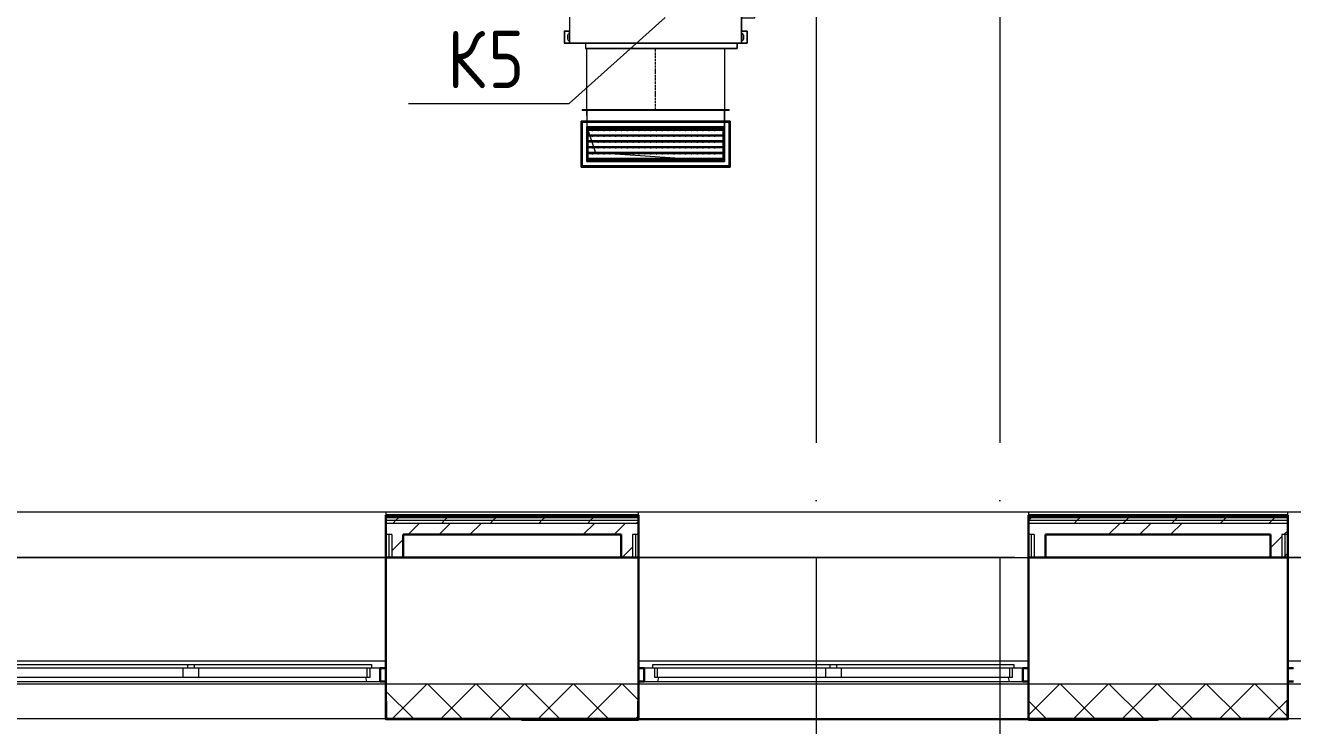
# Model space of a CAD drawing. Header units: millimetres. Extents: x -88595 to 880822, y -1054509 to -148035.
# Drawn here: x 404817 to 410340, y -283584 to -280533 of the extents above; entities that cross this region are included whole.
import ezdxf

# ---------------------------------------------------------------- set-up
doc = ezdxf.new("R2010")
doc.units = ezdxf.units.MM
doc.linetypes.add('$7$ADSK_Осевая', pattern=[14, 10, -2, 0, -2])
doc.linetypes.add('ADSK_Линия сетки', pattern=[25, 20, -2.5, 0, -2.5])
for name, color, linetype, lineweight in [('_ Окна', 7, 'Continuous', 30), ('Воздуховоды', 7, 'Continuous', 18), ('Марки', 7, 'Continuous', 20), ('Оборудование', 7, 'Continuous', 18), ('Ограждение', 7, 'Continuous', 9), ('Окна', 7, 'Continuous', 9), ('Оси', 7, 'Continuous', 9), ('Стены внутренние', 7, 'Continuous', 18), ('Стены наружные', 7, 'Continuous', 18), ('Стены штриховка', 7, 'Continuous', 9)]:
    doc.layers.add(name, color=color, linetype=linetype, lineweight=lineweight)
doc.styles.add('$5$GOST Common', font='GOST_Common.ttf', dxfattribs={"width": 0.9, "height": 250})

# ---------------------------------------------------------------- blocks, each defined once
blk = doc.blocks.new('$0$ADSK_Канальный блок кондиционера1 - AD162MJERAB-3266614-В_Координация_3 этаж ОВ3')
at = {"layer": 'Оборудование', "color": 150, "true_color": 0x0080ff}
for p, q in [((-397, 0), (-399, 0)), ((-397, 0), (-399, 0)), ((-399, 0), (-399, -72)), ((-397, 0), (-396, 0)), ((-397, 0), (-375, 0)), ((-397, 0), (-397, -72)), ((-375, 0), (-396, 0)), ((375, 0), (-375, 0)), ((-375, 0), (375, 0)), ((-375, 0), (-375, -697)), ((-375, 0), (-375, -697)), ((-375, -31.1), (-375, 0)), ((-375, 0), (-375, -31.1)), ((355, 5), (-305, 5)), ((-305, 5), (355, 5)), ((-305, 5), (-305, 0)), ((-305, 5), (-305, 0)), ((355, 0), (-305, 0)), ((-305, 0), (355, 0)), ((355, 0), (355, 5)), ((355, 5), (355, 0)), ((375, -697), (375, 0)), ((375, 0), (375, -697)), ((375, 0), (397, 0)), ((396, 0), (375, 0)), ((375, -31.1), (375, 0)), ((375, 0), (375, -31.1)), ((396, 0), (397, 0)), ((399, 0), (397, 0)), ((399, 0), (397, 0)), ((397, 0), (397, -72)), ((399, 0), (399, -72)), ((-399, 0), (-399, -72)), ((-383, -54), (-383, -38)), ((-383, -38), (-383, -54)), ((383, -54), (383, -38)), ((383, -38), (383, -54)), ((399, -72), (399, 0)), ((-399, -72), (-397, -72)), ((-399, -72), (-397, -72)), ((-375, -72), (-397, -72)), ((-396, -72), (-397, -72)), ((-396, -72), (-375, -72)), ((-375, -72), (-375, -60.9)), ((-375, -60.9), (-375, -72)), ((375, -72), (375, -60.9)), ((375, -60.9), (375, -72)), ((375, -72), (396, -72)), ((397, -72), (375, -72)), ((465, -87), (375, -87)), ((375, -87), (375, -287)), ((375, -287), (375, -87)), ((375, -87), (465, -87)), ((397, -72), (396, -72)), ((397, -72), (399, -72)), ((397, -72), (399, -72)), ((465, -287), (465, -87)), ((465, -87), (465, -287)), ((375, -287), (465, -287)), ((465, -287), (375, -287)), ((400, -414.5), (375, -414.5)), ((375, -414.5), (375, -439.5)), ((375, -414.5), (375, -439.5)), ((375, -439.5), (400, -439.5)), ((400, -439.5), (400, -414.5)), ((400, -439.5), (400, -414.5)), ((432, -507.8), (375, -507.8)), ((375, -507.8), (375, -514.2)), ((375, -507.8), (375, -514.2)), ((375, -514.2), (432, -514.2)), ((432, -514.2), (432, -507.8)), ((432, -514.2), (432, -507.8)), ((375, -574.7), (375, -587.4)), ((375, -574.7), (375, -587.4)), ((432, -574.7), (375, -574.7)), ((375, -587.4), (432, -587.4)), ((432, -587.4), (432, -574.7)), ((432, -587.4), (432, -574.7)), ((-399, -645), (-399, -697)), ((-397, -645), (-399, -645)), ((-397, -645), (-399, -645)), ((-399, -645), (-399, -697)), ((-397, -645), (-396, -645)), ((-397, -645), (-375, -645)), ((-397, -645), (-397, -697)), ((-375, -645), (-396, -645)), ((-375, -645), (-375, -656.1)), ((-375, -656.1), (-375, -645)), ((375, -645), (397, -645)), ((396, -645), (375, -645)), ((375, -645), (375, -656.1)), ((375, -656.1), (375, -645)), ((396, -645), (397, -645)), ((399, -645), (397, -645)), ((399, -645), (397, -645)), ((397, -645), (397, -697)), ((399, -697), (399, -645)), ((399, -645), (399, -697)), ((-399, -697), (-397, -697)), ((-399, -697), (-397, -697)), ((-375, -697), (-397, -697)), ((-396, -697), (-397, -697)), ((-396, -697), (-375, -697)), ((-383, -679), (-383, -663)), ((-383, -663), (-383, -679)), ((-375, -685.9), (-375, -697)), ((-375, -697), (-375, -685.9)), ((375, -697), (-375, -697)), ((-375, -697), (375, -697)), ((355, -697), (-305, -697)), ((-305, -697), (355, -697)), ((-305, -697), (-305, -720)), ((-305, -697), (-305, -720)), ((355, -720), (355, -697)), ((355, -697), (355, -720)), ((375, -685.9), (375, -697)), ((375, -697), (375, -685.9)), ((375, -697), (396, -697)), ((397, -697), (375, -697)), ((383, -679), (383, -663)), ((383, -663), (383, -679)), ((397, -697), (396, -697)), ((397, -697), (399, -697)), ((397, -697), (399, -697)), ((355, -720), (-305, -720)), ((-305, -720), (355, -720))]:
    blk.add_line(p, q, dxfattribs=at)
for centre, start, end in [((-376, -38), 81.7868, 180), ((-376, -38), 81.7868, 180), ((-376, -54), 180, 278.2132), ((-376, -54), 180, 278.2132), ((376, -38), 0, 98.2132), ((376, -38), 0, 98.2132), ((376, -54), 261.7868, 360), ((376, -54), 261.7868, 360), ((-376, -663), 81.7868, 180), ((-376, -663), 81.7868, 180), ((376, -663), 0, 98.2132), ((376, -663), 0, 98.2132), ((-376, -679), 180, 278.2132), ((-376, -679), 180, 278.2132), ((376, -679), 261.7868, 0), ((376, -679), 261.7868, 0)]:
    blk.add_arc(centre, 7, start, end, dxfattribs=at)
blk = doc.blocks.new('$0$ADSK_Решетка вентиляционная жалюзийная_Приточная2 - Решетка приточная_Однорядная-V56-В_Координация_3 этаж ОВ3')
at = {"layer": 'Воздуховоды', "lineweight": 9, "true_color": 0xffffff}
h = blk.add_hatch(dxfattribs=at)
h.set_pattern_fill('FP_30', style=0, pattern_type=2)
h.set_pattern_definition([(180, (-5538.416, -8621.44), (3e-15, -25.4), [25.4, 0, 0, 0]), (180, (-5538.416, -8626.52), (3e-15, -25.4), [25.4, 0, 0, 0])])
h.paths.add_polyline_path([(-5833.4, -8681.3), (-5243.4, -8681.3), (-5243.4, -8541.3), (-5833.4, -8541.3)])
at = {"layer": 'Воздуховоды', "color": 140, "true_color": 0x1bb3e4}
for p, q in [((-5863.4, -8711.3), (-5863.4, -8511.3)), ((-5863.4, -8511.3), (-5213.4, -8511.3)), ((-5213.4, -8511.3), (-5863.4, -8511.3)), ((-5863.4, -8511.3), (-5863.4, -8711.3)), ((-5838.4, -8686.3), (-5838.4, -8536.3)), ((-5838.4, -8536.3), (-5238.4, -8536.3)), ((-5238.4, -8536.3), (-5838.4, -8536.3)), ((-5838.4, -8536.3), (-5838.4, -8686.3)), ((-5243.4, -8541.3), (-5833.4, -8541.3)), ((-5833.4, -8541.3), (-5833.4, -8681.3)), ((-5833.4, -8681.3), (-5833.4, -8541.3)), ((-5833.4, -8541.3), (-5243.4, -8541.3)), ((-5833.4, -8681.3), (-5833.4, -8541.3)), ((-5833.4, -8541.3), (-5243.4, -8541.3)), ((-5243.4, -8541.3), (-5833.4, -8541.3)), ((-5833.4, -8541.3), (-5833.4, -8681.3)), ((-5243.4, -8681.3), (-5243.4, -8541.3)), ((-5243.4, -8541.3), (-5243.4, -8681.3)), ((-5243.4, -8541.3), (-5243.4, -8681.3)), ((-5243.4, -8681.3), (-5243.4, -8541.3)), ((-5238.4, -8536.3), (-5238.4, -8686.3)), ((-5238.4, -8686.3), (-5238.4, -8536.3)), ((-5213.4, -8511.3), (-5213.4, -8711.3)), ((-5213.4, -8711.3), (-5213.4, -8511.3)), ((-5213.4, -8711.3), (-5863.4, -8711.3)), ((-5863.4, -8711.3), (-5213.4, -8711.3)), ((-5238.4, -8686.3), (-5838.4, -8686.3)), ((-5838.4, -8686.3), (-5238.4, -8686.3)), ((-5833.4, -8681.3), (-5243.4, -8681.3)), ((-5243.4, -8681.3), (-5833.4, -8681.3)), ((-5243.4, -8681.3), (-5833.4, -8681.3)), ((-5833.4, -8681.3), (-5243.4, -8681.3))]:
    blk.add_line(p, q, dxfattribs=at)
blk = doc.blocks.new('$0$ADSK_Отвод_Прямоугольный1 - Стандарт-4055408-В_Координация_3 этаж ОВ3')
at = {"layer": 'Воздуховоды', "color": 140, "true_color": 0x1bb3e4}
for p, q in [((-5218.4, -8461.3), (-5858.4, -8461.3)), ((-5858.4, -8461.3), (-5218.4, -8461.3)), ((-5858.4, -8463.3), (-5858.4, -8461.3)), ((-5858.4, -8463.3), (-5858.4, -8461.3)), ((-5218.4, -8463.3), (-5858.4, -8463.3)), ((-5858.4, -8463.3), (-5218.4, -8463.3)), ((-5838.4, -8461.3), (-5838.4, -8486.3)), ((-5238.4, -8461.3), (-5838.4, -8461.3)), ((-5838.4, -8461.3), (-5238.4, -8461.3)), ((-5838.4, -8486.3), (-5838.4, -8461.3)), ((-5238.4, -8461.3), (-5838.4, -8461.3)), ((-5838.4, -8461.3), (-5238.4, -8461.3)), ((-5838.4, -8463.3), (-5838.4, -8461.3)), ((-5838.4, -8463.3), (-5838.4, -8461.3)), ((-5238.4, -8463.3), (-5838.4, -8463.3)), ((-5838.4, -8463.3), (-5238.4, -8463.3)), ((-5838.4, -8486.3), (-5838.4, -8536.3)), ((-5838.4, -8486.3), (-5838.4, -8686.3)), ((-5238.4, -8461.3), (-5238.4, -8486.3)), ((-5238.4, -8486.3), (-5238.4, -8461.3)), ((-5238.4, -8461.3), (-5238.4, -8463.3)), ((-5238.4, -8463.3), (-5238.4, -8461.3)), ((-5238.4, -8536.3), (-5238.4, -8486.3)), ((-5238.4, -8486.3), (-5238.4, -8686.3)), ((-5218.4, -8461.3), (-5218.4, -8463.3)), ((-5218.4, -8463.3), (-5218.4, -8461.3)), ((-5218.4, -8516.3), (-5858.4, -8516.3)), ((-5858.4, -8516.3), (-5858.4, -8706.3)), ((-5858.4, -8706.3), (-5858.4, -8516.3)), ((-5858.4, -8516.3), (-5218.4, -8516.3)), ((-5838.4, -8536.3), (-5838.4, -8686.3)), ((-5838.4, -8536.3), (-5238.4, -8536.3)), ((-5838.4, -8686.3), (-5838.4, -8536.3)), ((-5838.4, -8536.3), (-5238.4, -8536.3)), ((-5238.4, -8536.3), (-5838.4, -8536.3)), ((-5838.4, -8536.3), (-5838.4, -8686.3)), ((-5238.4, -8686.3), (-5238.4, -8536.3)), ((-5238.4, -8536.3), (-5238.4, -8686.3)), ((-5238.4, -8686.3), (-5238.4, -8536.3)), ((-5218.4, -8706.3), (-5218.4, -8516.3)), ((-5218.4, -8516.3), (-5218.4, -8706.3)), ((-5858.4, -8706.3), (-5218.4, -8706.3)), ((-5218.4, -8706.3), (-5858.4, -8706.3)), ((-5838.4, -8686.3), (-5238.4, -8686.3)), ((-5238.4, -8686.3), (-5838.4, -8686.3)), ((-5238.4, -8686.3), (-5838.4, -8686.3)), ((-5838.4, -8686.3), (-5238.4, -8686.3))]:
    blk.add_line(p, q, dxfattribs=at)
blk = doc.blocks.new('$0$ADSK_M_Оборудование1 - ADSK_Марка_15-3198495-В_Координация_3 этаж ОВ3')
at = {"layer": 'Марки'}
blk.add_line((-3.5, 0), (3.5, 0), dxfattribs=at)
blk = doc.blocks.new('3 этаж')
at = {"layer": '_ Окна', "lineweight": 18}
for p, q in [((418197.9, 643091.9), (418197.9, 643050.9)), ((418243.9, 643091.9), (418205.9, 643091.9)), ((418243.9, 643033.9), (418243.9, 643091.9)), ((419431.9, 643091.9), (419393.9, 643091.9)), ((419393.9, 643091.9), (419393.9, 643033.9)), ((419439.9, 643050.9), (419439.9, 643091.9)), ((420997.9, 643091.9), (420997.9, 643050.9)), ((421043.9, 643091.9), (421005.9, 643091.9)), ((421043.9, 643033.9), (421043.9, 643091.9)), ((418179.9, 643050.9), (418184.5, 643033.9)), ((418184.5, 643033.9), (418243.9, 643033.9)), ((418197.9, 643050.9), (418185.9, 643050.9)), ((419393.9, 643033.9), (419453.3, 643033.9)), ((419451.9, 643050.9), (419439.9, 643050.9)), ((419453.3, 643033.9), (419457.9, 643050.9)), ((420979.9, 643050.9), (420984.5, 643033.9)), ((420984.5, 643033.9), (421043.9, 643033.9)), ((420997.9, 643050.9), (420985.9, 643050.9))]:
    blk.add_line(p, q, dxfattribs=at)
at = {"layer": '_ Окна'}
for p, q in [((418268.9, 643091.9), (418243.9, 643091.9)), ((418243.9, 643091.9), (418243.9, 643033.9)), ((419393.9, 643091.9), (419368.9, 643091.9)), ((419393.9, 643033.9), (419393.9, 643091.9)), ((421068.9, 643091.9), (421043.9, 643091.9)), ((421043.9, 643091.9), (421043.9, 643033.9)), ((422223.9, 643091.9), (422198.9, 643091.9)), ((418243.9, 643033.9), (418268.9, 643033.9)), ((419368.9, 643033.9), (419393.9, 643033.9)), ((421043.9, 643033.9), (421068.9, 643033.9)), ((422198.9, 643033.9), (422223.9, 643033.9))]:
    blk.add_line(p, q, dxfattribs=at)
at = {"layer": 'Ограждение'}
for p, q in [((413358.9, 643773.9), (424453.9, 643773.9)), ((416568.9, 643773.9), (418268.9, 643773.9)), ((418268.9, 643773.9), (418268.9, 643758.9)), ((419368.9, 643758.9), (419368.9, 643773.9)), ((419368.9, 643773.9), (421068.9, 643773.9)), ((421068.9, 643773.9), (421068.9, 643758.9)), ((422198.9, 643758.9), (422198.9, 643773.9)), ((422198.9, 643773.9), (423898.9, 643773.9)), ((416568.9, 643573.9), (418268.9, 643573.9)), ((419368.9, 643573.9), (421068.9, 643573.9)), ((422198.9, 643573.9), (423898.9, 643573.9)), ((416568.9, 643123.9), (418268.9, 643123.9)), ((419368.9, 643123.9), (421068.9, 643123.9)), ((422198.9, 643123.9), (423898.9, 643123.9))]:
    blk.add_line(p, q, dxfattribs=at)
at = {"layer": 'Окна'}
for p, q in [((416631.9, 643108.9), (417403.9, 643108.9)), ((417403.9, 643091.9), (416631.9, 643091.9)), ((417383.9, 643091.9), (417383.9, 643050.9)), ((417403.9, 643108.9), (417433.9, 643108.9)), ((417403.9, 643108.9), (417403.9, 643091.9)), ((417433.9, 643091.9), (417403.9, 643091.9)), ((417433.9, 643108.9), (418205.9, 643108.9)), ((417433.9, 643091.9), (417433.9, 643108.9)), ((418205.9, 643091.9), (417433.9, 643091.9)), ((417453.9, 643050.9), (417453.9, 643091.9)), ((418185.9, 643091.9), (418185.9, 643050.9)), ((418205.9, 643108.9), (418205.9, 643091.9)), ((419431.9, 643108.9), (420203.9, 643108.9)), ((419431.9, 643091.9), (419431.9, 643108.9)), ((420203.9, 643091.9), (419431.9, 643091.9)), ((419451.9, 643050.9), (419451.9, 643091.9)), ((420183.9, 643091.9), (420183.9, 643050.9)), ((420203.9, 643108.9), (420233.9, 643108.9)), ((420203.9, 643108.9), (420203.9, 643091.9)), ((420233.9, 643091.9), (420203.9, 643091.9)), ((420233.9, 643108.9), (421005.9, 643108.9)), ((420233.9, 643091.9), (420233.9, 643108.9)), ((421005.9, 643091.9), (420233.9, 643091.9)), ((420253.9, 643050.9), (420253.9, 643091.9)), ((420985.9, 643091.9), (420985.9, 643050.9)), ((421005.9, 643108.9), (421005.9, 643091.9)), ((417383.9, 643050.9), (416651.9, 643050.9)), ((416653.3, 643033.9), (418184.5, 643033.9)), ((417453.9, 643050.9), (417383.9, 643050.9)), ((418185.9, 643050.9), (417453.9, 643050.9)), ((420183.9, 643050.9), (419451.9, 643050.9)), ((419453.3, 643033.9), (420984.5, 643033.9)), ((420253.9, 643050.9), (420183.9, 643050.9)), ((420985.9, 643050.9), (420253.9, 643050.9))]:
    blk.add_line(p, q, dxfattribs=at)
at = {"layer": 'Оси', "linetype": 'ADSK_Линия сетки', "ltscale": 100}
for p, q in [((420143.9, 661073.9), (420143.9, 631217.7)), ((420943.9, 661073.9), (420943.9, 629947.7)), ((466011.2, 643573.9), (389071.6, 643573.9))]:
    blk.add_line(p, q, dxfattribs=at)
at = {"layer": 'Стены внутренние', "lineweight": 30}
for p, q in [((418268.9, 643573.9), (418268.9, 642871.9)), ((419293.9, 643573.9), (418343.9, 643573.9)), ((419368.9, 642871.9), (419368.9, 643573.9)), ((421068.9, 643573.9), (421068.9, 642871.9)), ((422123.9, 643573.9), (421143.9, 643573.9)), ((422198.9, 642871.9), (422198.9, 643573.9)), ((418268.9, 642871.9), (419368.9, 642871.9)), ((421068.9, 642871.9), (422198.9, 642871.9))]:
    blk.add_line(p, q, dxfattribs=at)
at = {"layer": 'Стены внутренние'}
for p, q in [((395593.9, 643023.9), (423898.9, 643023.9)), ((418268.9, 642871.9), (416568.9, 642871.9)), ((421068.9, 642871.9), (419368.9, 642871.9)), ((423898.9, 642871.9), (422198.9, 642871.9))]:
    blk.add_line(p, q, dxfattribs=at)
at = {"layer": 'Стены внутренние', "linetype": 'Continuous', "lineweight": 9}
for p, q in [((418387.7, 642873.9), (418268.9, 642992.6)), ((418298.2, 642873.9), (418448.2, 643023.9)), ((418599.8, 642873.9), (418449.8, 643023.9)), ((418510.4, 642873.9), (418660.4, 643023.9)), ((418811.9, 642873.9), (418661.9, 643023.9)), ((418722.5, 642873.9), (418872.5, 643023.9)), ((419024.1, 642873.9), (418874.1, 643023.9)), ((418934.6, 642873.9), (419084.6, 643023.9)), ((419236.2, 642873.9), (419086.2, 643023.9)), ((419146.7, 642873.9), (419296.7, 643023.9)), ((419368.9, 642953.3), (419298.3, 643023.9)), ((421070.9, 642888.8), (421205.9, 643023.9)), ((421357.5, 642873.9), (421207.5, 643023.9)), ((421268.1, 642873.9), (421418.1, 643023.9)), ((421569.7, 642873.9), (421419.7, 643023.9)), ((421480.2, 642873.9), (421630.2, 643023.9)), ((421781.8, 642873.9), (421631.8, 643023.9)), ((421692.3, 642873.9), (421842.3, 643023.9)), ((421993.9, 642873.9), (421843.9, 643023.9)), ((421904.5, 642873.9), (422054.5, 643023.9)), ((422196.9, 642883), (422056, 643023.9)), ((421145.4, 642873.9), (421068.9, 642950.3)), ((422116.6, 642873.9), (422198.9, 642956.2)), ((418385.4, 642873.9), (418384.3, 642871.9)), ((419227.3, 642871.9), (419226.2, 642873.9)), ((419358.9, 642873.9), (419366.9, 642881.9)), ((421068.9, 642884), (421070.9, 642884)), ((421104.4, 642871.9), (421103.3, 642873.9)), ((421691, 642871.9), (421689.9, 642873.9))]:
    blk.add_line(p, q, dxfattribs=at)
at = {"layer": 'Стены наружные', "lineweight": 30}
for p, q in [((419368.9, 643758.9), (418268.9, 643758.9)), ((418268.9, 643758.9), (418268.9, 643573.9)), ((419368.9, 643573.9), (419368.9, 643758.9)), ((422198.9, 643758.9), (421068.9, 643758.9)), ((421068.9, 643758.9), (421068.9, 643573.9)), ((422198.9, 643573.9), (422198.9, 643758.9)), ((418343.9, 643673.9), (419293.9, 643673.9)), ((418343.9, 643573.9), (418343.9, 643673.9)), ((419293.9, 643673.9), (419293.9, 643573.9)), ((421143.9, 643673.9), (422123.9, 643673.9)), ((421143.9, 643573.9), (421143.9, 643673.9)), ((422123.9, 643673.9), (422123.9, 643573.9)), ((418268.9, 643573.9), (418343.9, 643573.9)), ((419293.9, 643573.9), (419368.9, 643573.9)), ((421068.9, 643573.9), (421143.9, 643573.9)), ((422123.9, 643573.9), (422198.9, 643573.9)), ((418858.9, 642871.9), (418858.9, 642866.9)), ((418858.9, 642866.9), (419368.9, 642866.9)), ((419368.9, 642871.9), (419368.9, 642866.9)), ((421068.9, 642871.9), (421068.9, 642866.9)), ((421633.9, 642866.9), (421068.9, 642866.9)), ((421633.9, 642871.9), (421633.9, 642866.9))]:
    blk.add_line(p, q, dxfattribs=at)
at = {"layer": 'Стены наружные', "linetype": 'Continuous', "lineweight": 9}
for p, q in [((418312.2, 643736.4), (418324.7, 643748.9)), ((418324.7, 643748.9), (418329.7, 643753.9)), ((418329.7, 643753.9), (418334.7, 643758.9)), ((418400.4, 643753.9), (418405.4, 643758.9)), ((418471.1, 643753.9), (418476.1, 643758.9)), ((418524.3, 643736.4), (418536.8, 643748.9)), ((418541.8, 643753.9), (418546.8, 643758.9)), ((418612.5, 643753.9), (418617.5, 643758.9)), ((418683.2, 643753.9), (418688.2, 643758.9)), ((418736.5, 643736.4), (418749, 643748.9)), ((418749, 643748.9), (418754, 643753.9)), ((418754, 643753.9), (418759, 643758.9)), ((418824.7, 643753.9), (418829.7, 643758.9)), ((418895.4, 643753.9), (418900.4, 643758.9)), ((418948.6, 643736.4), (418961.1, 643748.9)), ((418966.1, 643753.9), (418971.1, 643758.9)), ((419036.8, 643753.9), (419041.8, 643758.9)), ((419107.5, 643753.9), (419112.5, 643758.9)), ((419160.7, 643736.4), (419173.2, 643748.9)), ((419173.2, 643748.9), (419178.2, 643753.9)), ((419178.2, 643753.9), (419183.2, 643758.9)), ((419248.9, 643753.9), (419253.9, 643758.9)), ((419319.6, 643753.9), (419324.6, 643758.9)), ((421069.9, 643736.4), (421082.4, 643748.9)), ((421087.4, 643753.9), (421092.4, 643758.9)), ((421158.1, 643753.9), (421163.1, 643758.9)), ((421228.8, 643753.9), (421233.8, 643758.9)), ((421282, 643736.4), (421294.5, 643748.9)), ((421294.5, 643748.9), (421299.5, 643753.9)), ((421299.5, 643753.9), (421304.5, 643758.9)), ((421370.3, 643753.9), (421375.3, 643758.9)), ((421441, 643753.9), (421446, 643758.9)), ((421494.2, 643736.4), (421506.7, 643748.9)), ((421511.7, 643753.9), (421516.7, 643758.9)), ((421582.4, 643753.9), (421587.4, 643758.9)), ((421653.1, 643753.9), (421658.1, 643758.9)), ((421706.3, 643736.4), (421718.8, 643748.9)), ((421718.8, 643748.9), (421723.8, 643753.9)), ((421723.8, 643753.9), (421728.8, 643758.9)), ((421794.5, 643753.9), (421799.5, 643758.9)), ((421865.2, 643753.9), (421870.2, 643758.9)), ((421918.4, 643736.4), (421930.9, 643748.9)), ((421935.9, 643753.9), (421940.9, 643758.9)), ((422006.6, 643753.9), (422011.6, 643758.9)), ((422077.4, 643753.9), (422082.4, 643758.9)), ((422130.6, 643736.4), (422143.1, 643748.9)), ((422143.1, 643748.9), (422148.1, 643753.9)), ((422148.1, 643753.9), (422153.1, 643758.9)), ((418299.7, 643723.9), (418312.2, 643736.4)), ((418365.1, 643673.9), (418415.1, 643723.9)), ((418500, 643673.9), (418550, 643723.9)), ((418511.8, 643723.9), (418524.3, 643736.4)), ((418634.9, 643673.9), (418684.9, 643723.9)), ((418724, 643723.9), (418736.5, 643736.4)), ((418936.1, 643723.9), (418948.6, 643736.4)), ((419128.4, 643673.9), (419178.4, 643723.9)), ((419148.2, 643723.9), (419160.7, 643736.4)), ((419263.3, 643673.9), (419313.3, 643723.9)), ((419360.4, 643723.9), (419368.9, 643732.4)), ((421068.9, 643735.4), (421069.9, 643736.4)), ((421269.5, 643723.9), (421282, 643736.4)), ((421418.4, 643673.9), (421468.4, 643723.9)), ((421481.7, 643723.9), (421494.2, 643736.4)), ((421553.3, 643673.9), (421603.3, 643723.9)), ((421688.2, 643673.9), (421738.2, 643723.9)), ((421693.8, 643723.9), (421706.3, 643736.4)), ((421905.9, 643723.9), (421918.4, 643736.4)), ((422118.1, 643723.9), (422130.6, 643736.4)), ((422181.7, 643673.9), (422198.9, 643691.1)), ((418293.9, 643602.7), (418343.9, 643652.7)), ((422123.9, 643616.1), (422173.9, 643666.1)), ((419298.3, 643573.9), (419343.9, 643619.5)), ((422180.2, 643573.9), (422186.4, 643580.1)), ((422186.4, 643580.1), (422198.9, 643592.6)), ((419230.2, 642866.9), (419227.3, 642871.9)), ((421106, 642869.2), (421104.4, 642871.9))]:
    blk.add_line(p, q, dxfattribs=at)
at = {"layer": 'Стены наружные'}
for p, q in [((418268.9, 642866.9), (418268.9, 642871.9)), ((418858.9, 642866.9), (418268.9, 642866.9)), ((421068.9, 642866.9), (419368.9, 642866.9)), ((422198.9, 642866.9), (421633.9, 642866.9)), ((422198.9, 642871.9), (422198.9, 642866.9))]:
    blk.add_line(p, q, dxfattribs=at)
at = {"layer": 'Стены штриховка'}
for p, q in [((419368.9, 643753.9), (418268.9, 643753.9)), ((418268.9, 643748.9), (419368.9, 643748.9)), ((419368.9, 643748.9), (418268.9, 643748.9)), ((422198.9, 643753.9), (421068.9, 643753.9)), ((421068.9, 643748.9), (422198.9, 643748.9)), ((422198.9, 643748.9), (421068.9, 643748.9)), ((418268.9, 643736.4), (419368.9, 643736.4)), ((418268.9, 643723.9), (419368.9, 643723.9)), ((421068.9, 643736.4), (422198.9, 643736.4)), ((421068.9, 643723.9), (422198.9, 643723.9)), ((418293.9, 643673.9), (418268.9, 643673.9)), ((418281.4, 643673.9), (418281.4, 643573.9)), ((418293.9, 643673.9), (418293.9, 643573.9)), ((419368.9, 643673.9), (419343.9, 643673.9)), ((419343.9, 643673.9), (419343.9, 643573.9)), ((419356.4, 643673.9), (419356.4, 643573.9)), ((421093.9, 643673.9), (421068.9, 643673.9)), ((421081.4, 643673.9), (421081.4, 643573.9)), ((421093.9, 643673.9), (421093.9, 643573.9)), ((422198.9, 643673.9), (422173.9, 643673.9)), ((422173.9, 643673.9), (422173.9, 643573.9)), ((422186.4, 643673.9), (422186.4, 643573.9)), ((418270.9, 642947.9), (418268.9, 642947.9)), ((418270.9, 642947.9), (418270.9, 642873.9)), ((419368.9, 642947.9), (419366.9, 642947.9)), ((419366.9, 642873.9), (419366.9, 642947.9)), ((421070.9, 642947.9), (421068.9, 642947.9)), ((421070.9, 642947.9), (421070.9, 642873.9)), ((422198.9, 642947.9), (422196.9, 642947.9)), ((422196.9, 642873.9), (422196.9, 642947.9)), ((418270.9, 642873.9), (419366.9, 642873.9)), ((421070.9, 642873.9), (422196.9, 642873.9))]:
    blk.add_line(p, q, dxfattribs=at)

msp = doc.modelspace()

# ---------------------------------------------------------------- linework, layer by layer
at = {"layer": 'Воздуховоды', "color": 140, "true_color": 0x1bb3e4}
for p, q in [((407263.4, -280632.7), (407863.4, -280632.7)), ((407263.4, -280900.7), (407263.4, -280632.7)), ((407863.4, -280632.7), (407863.4, -280900.7)), ((407263.4, -280900.7), (407863.4, -280900.7)), ((407863.4, -280975.7), (407263.4, -280975.7)), ((407263.4, -280975.7), (407263.4, -281125.7)), ((407263.4, -280975.7), (407300.9, -281088.2)), ((407863.4, -281125.7), (407863.4, -280975.7)), ((407263.4, -281125.7), (407863.4, -281125.7)), ((407863.4, -281125.7), (407300.9, -281088.2))]:
    msp.add_line(p, q, dxfattribs=at)
at = {"layer": 'Воздуховоды', "color": 140, "linetype": '$7$ADSK_Осевая', "true_color": 0x1bb3e4}
msp.add_line((407563.4, -280900.7), (407563.4, -280632.7), dxfattribs=at)
at = {"layer": 'Марки'}
msp.add_line((407605.6, -280498.3), (407186.2, -280874.3), dxfattribs=at)

# ---------------------------------------------------------------- block references
at = {"layer": 'Воздуховоды', "color": 140, "true_color": 0x1bb3e4}
for name in ['$0$ADSK_Отвод_Прямоугольный1 - Стандарт-4055408-В_Координация_3 этаж ОВ3', '$0$ADSK_Решетка вентиляционная жалюзийная_Приточная2 - Решетка приточная_Однорядная-V56-В_Координация_3 этаж ОВ3']:
    msp.add_blockref(name, (413101.8, -272439.4), dxfattribs=at)
at = {"layer": 'Марки', "xscale": 99.99999999999993, "yscale": 99.99999999999993, "zscale": 99.99999999999993}
msp.add_blockref('$0$ADSK_M_Оборудование1 - ADSK_Марка_15-3198495-В_Координация_3 этаж ОВ3', (406836.2, -280874.3), dxfattribs=at)
at = {"layer": 'Оборудование', "color": 5, "true_color": 0x0000ff}
msp.add_blockref('3 этаж', (-11880.6, -926425.8), dxfattribs=at)
at = {"layer": 'Оборудование', "color": 150, "true_color": 0x0080ff}
msp.add_blockref('$0$ADSK_Канальный блок кондиционера1 - AD162MJERAB-3266614-В_Координация_3 этаж ОВ3', (407563.4, -279913.7), dxfattribs=at)

# ---------------------------------------------------------------- texts
at = {"layer": 'Марки', "lineweight": 9, "char_height": 250, "attachment_point": 1, "style": '$5$GOST Common'}
for s, insert, width in [('\\fGOST Common|b0|i0|c204|p34|;\\W.9;К', (406655.9, -280556.4), 216.456), ('\\fGOST Common|b0|i0|c204|p34|;\\W.9;5', (406834.5, -280556.4), 194.81)]:
    msp.add_mtext(s, dxfattribs=dict(at, insert=insert, width=width))

doc.saveas('drawing.dxf')
